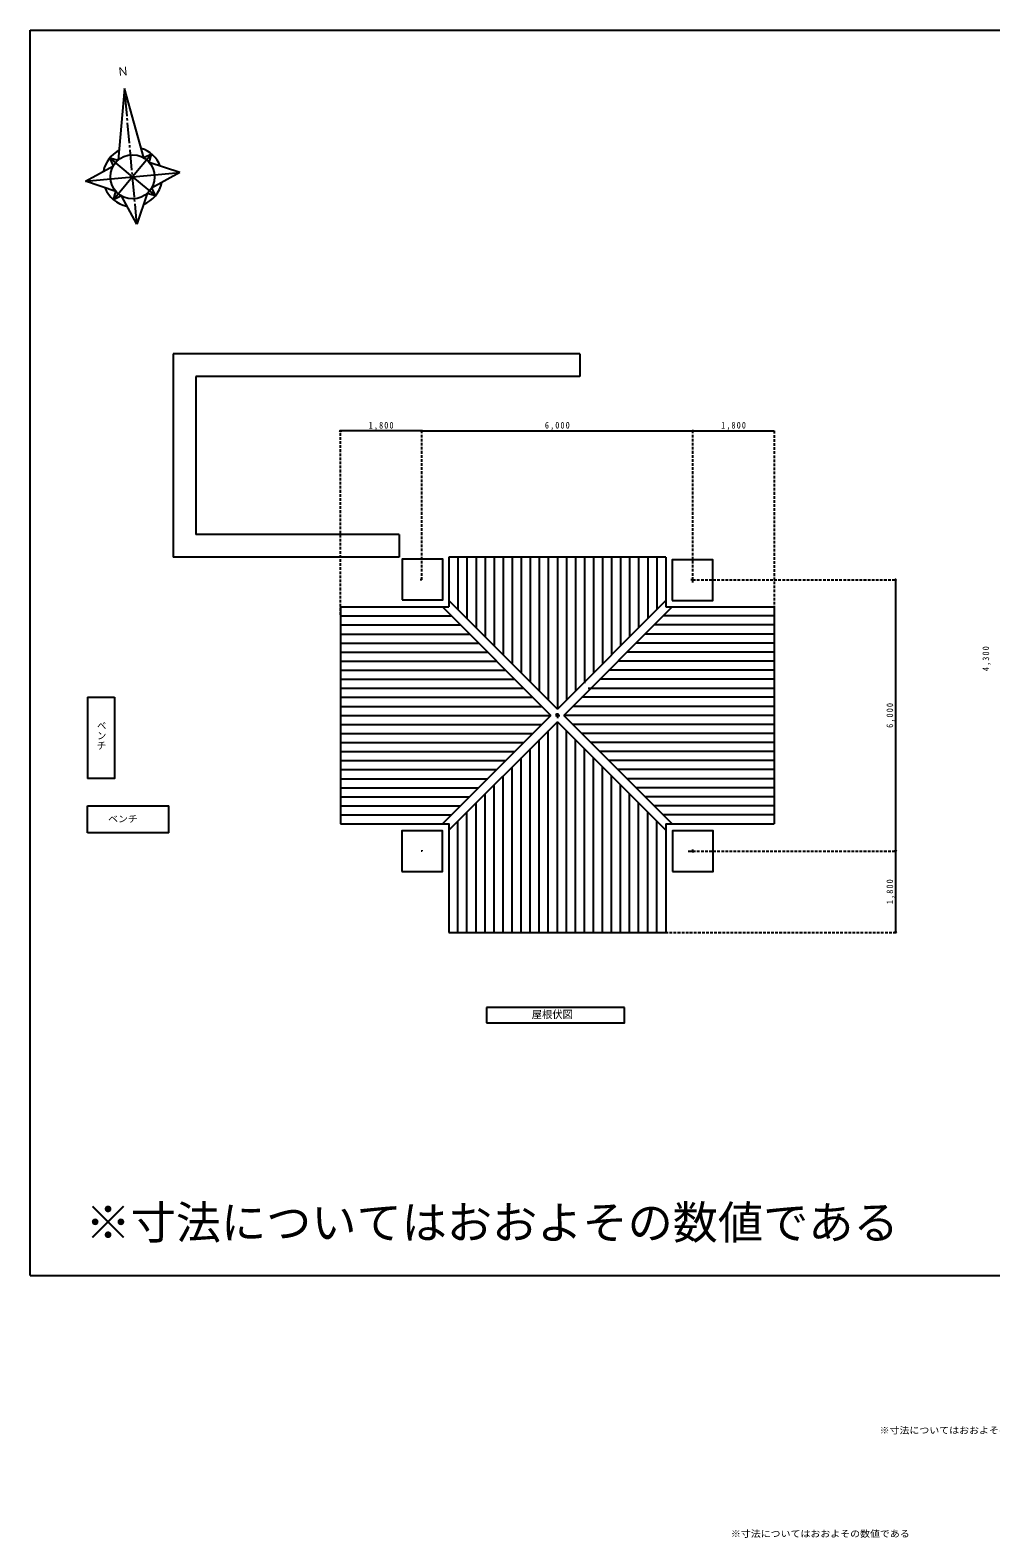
# Model space of a CAD drawing. Units: millimetres at full size, sheet at 1:50. Extents: x -203252 to 31334, y -69111 to 25373.
# Drawn here: x -19125 to 2139, y -19653 to 13700 of the extents above; entities that cross this region are included whole.
import ezdxf
from ezdxf.enums import TextEntityAlignment as Align

# ---------------------------------------------------------------- set-up
doc = ezdxf.new("R2010")
doc.units = ezdxf.units.MM
doc.header["$LTSCALE"] = 50
doc.header["$PDMODE"] = 32
doc.header["$PDSIZE"] = 25
doc.linetypes.add('CHAIN2', pattern=[12, 9, -1, 1, -1])
doc.linetypes.add('DASHED1', pattern=[1.8, 1.2, -0.6])
for name, color, linetype in [('2-1', 7, 'Continuous'), ('2-A', 7, 'Continuous'), ('6-1', 7, 'Continuous'), ('F-2', 7, 'Continuous')]:
    doc.layers.add(name, color=color, linetype=linetype)
doc.styles.add('@ＭＳ ゴシック', font='')
doc.styles.add('ＭＳ ゴシック', font='')
doc.styles.get('@ＭＳ ゴシック').set_extended_font_data('@MS Gothic')
doc.styles.get('ＭＳ ゴシック').set_extended_font_data('MS Gothic')

msp = doc.modelspace()

# ---------------------------------------------------------------- linework, layer by layer
at = {"layer": '2-1'}
for p, q in [((-17036.18, 12406.26), (-17177.36, 10823.28)), ((-16609.93, 10875.21), (-17036.18, 12406.26)), ((-17902.4, 10358.63), (-17278.4, 10701.9)), ((-16857.51, 10454.3), (-17362.16, 10874.35)), ((-17362.16, 10874.35), (-17177.36, 10823.28)), ((-17278.4, 10701.9), (-17362.16, 10874.35)), ((-16437.47, 10958.97), (-16857.51, 10454.3)), ((-16437.47, 10958.97), (-16609.93, 10875.21)), ((-16488.52, 10774.16), (-16437.47, 10958.97)), ((-15812.62, 10549.96), (-16488.52, 10774.17)), ((-17902.4, 10358.63), (-15812.62, 10549.96)), ((-17226.46, 10134.4), (-17902.4, 10358.64)), ((-16857.51, 10454.3), (-17277.51, 9949.6)), ((-16857.51, 10454.3), (-16352.8, 10034.3)), ((-15812.62, 10549.96), (-16436.56, 10206.77)), ((-17277.51, 9949.6), (-17226.46, 10134.4)), ((-17105.05, 10033.36), (-17277.51, 9949.6)), ((-16761.78, 9409.4), (-17105.05, 10033.36)), ((-16537.58, 10085.36), (-16761.78, 9409.4)), ((-16352.8, 10034.3), (-16537.59, 10085.36)), ((-16436.56, 10206.77), (-16352.8, 10034.3))]:
    msp.add_line(p, q, dxfattribs=at)
at = {"layer": '2-1', "color": 4, "linetype": 'CHAIN2'}
msp.add_line((-16761.78, 9409.4), (-17036.19, 12406.26), dxfattribs=at)
at = {"layer": '2-1'}
msp.add_circle((-16857.51, 10454.3), 488.32, dxfattribs=at)
for start, end in [(117.25632, 169.06981), (21.38997, 73.20091), (201.39087, 259.07495), (291.39459, 349.07397)]:
    msp.add_arc((-16857.51, 10454.3), 656.59, start, end, dxfattribs=at)
msp.add_point((-16857.51, 10454.3), dxfattribs=at)
at = {"layer": '2-A'}
for p, q in [((-6956.31, 6541.03), (-15956.31, 6541.03)), ((-15956.31, 6541.03), (-15956.31, 2041.03)), ((-6956.31, 6541.03), (-6956.31, 6041.03)), ((-6956.31, 6041.03), (-15456.31, 6041.03)), ((-15456.31, 6041.03), (-15456.31, 2541.03)), ((-10456.31, 4833.97), (-12256.31, 4833.97)), ((-10456.31, 4833.97), (-4456.31, 4833.97)), ((-4456.31, 4833.97), (-2656.31, 4833.97)), ((-10956.31, 2541.03), (-15456.31, 2541.03)), ((-10956.31, 2541.03), (-10956.31, 2041.03)), ((-10956.31, 2041.03), (-15956.31, 2041.03)), ((-5056.31, 2041.03), (-9856.31, 2041.03)), ((-9856.31, 2041.03), (-9856.31, 941.03)), ((-9656.31, 2041.03), (-9656.31, 882.45)), ((-9456.31, 2041.03), (-9456.31, 682.45)), ((-9256.31, 2041.03), (-9256.31, 482.45)), ((-9056.31, 2041.03), (-9056.31, 282.45)), ((-8856.31, 2041.03), (-8856.31, 82.45)), ((-8656.31, 2041.03), (-8656.31, -117.55)), ((-8456.31, 2041.03), (-8456.31, -317.55)), ((-8256.31, 2041.03), (-8256.31, -517.55)), ((-8056.31, 2041.03), (-8056.31, -717.55)), ((-7856.31, 2041.03), (-7856.31, -917.55)), ((-7656.31, 2041.03), (-7656.31, -1117.55)), ((-7456.31, 2041.03), (-7456.31, -1317.55)), ((-7256.31, 2041.03), (-7256.31, -1117.55)), ((-7056.31, 2041.03), (-7056.31, -917.55)), ((-6856.31, 2041.03), (-6856.31, -742.87)), ((-6656.31, 2041.03), (-6656.31, -517.55)), ((-6456.31, 2041.03), (-6456.31, -317.55)), ((-6256.31, 2041.03), (-6256.31, -117.55)), ((-6056.31, 2041.03), (-6056.31, 82.45)), ((-5856.31, 2041.03), (-5856.31, 282.45)), ((-5656.31, 2041.03), (-5656.31, 482.45)), ((-5456.31, 2041.03), (-5456.31, 682.45)), ((-5256.31, 2041.03), (-5256.31, 882.45)), ((-5056.31, 2041.03), (-5056.31, 941.03)), ((-4456.31, 1541.03), (-4498.17, 1541.03)), ((-4456.31, 1482.26), (-4456.31, 1541.03)), ((28.18, 1541.03), (28.18, -4458.97)), ((-9856.31, 1082.45), (-7456.31, -1317.55)), ((-5056.31, 1082.45), (-7456.31, -1317.55)), ((-12256.31, 951.55), (-12256.31, -3858.97)), ((-12256.31, 941.03), (-9856.31, 941.03)), ((-12256.31, 741.03), (-9797.74, 741.03)), ((-9997.74, 941.03), (-7597.74, -1458.97)), ((-4914.89, 941.03), (-7314.89, -1458.97)), ((-2656.31, 741.03), (-5114.89, 741.03)), ((-5056.31, 941.03), (-2656.31, 941.03)), ((-2656.31, 941.03), (-2656.31, -3858.97)), ((-12256.31, 541.03), (-9597.74, 541.03)), ((-12256.31, 341.03), (-9397.74, 341.03)), ((-2656.31, 341.03), (-5514.89, 341.03)), ((-2656.31, 541.03), (-5314.89, 541.03)), ((-12256.31, 141.03), (-9197.74, 141.03)), ((-2656.31, 141.03), (-5714.89, 141.03)), ((-12256.31, -58.97), (-8997.74, -58.97)), ((-12256.31, -258.97), (-8797.74, -258.97)), ((-2656.31, -258.97), (-6114.89, -258.97)), ((-2656.31, -58.97), (-5914.89, -58.97)), ((-12256.31, -458.97), (-8597.74, -458.97)), ((-12256.31, -658.97), (-8397.74, -658.97)), ((-2656.31, -658.97), (-6514.89, -658.97)), ((-2656.31, -458.97), (-6314.89, -458.97)), ((-12256.31, -858.97), (-8197.74, -858.97)), ((-6770.51, -858.97), (-2656.31, -858.97)), ((-17856.31, -1056.01), (-17256.31, -1056.01)), ((-17856.31, -1056.01), (-17856.31, -2856.01)), ((-12256.31, -1058.97), (-7997.74, -1058.97)), ((-12256.31, -1258.97), (-7797.74, -1258.97)), ((-2656.31, -1258.97), (-7114.89, -1258.97)), ((-2656.31, -1058.97), (-6914.89, -1058.97)), ((-12256.31, -1458.97), (-7597.74, -1458.97)), ((-12256.31, -1658.97), (-7797.74, -1658.97)), ((-9997.74, -3858.97), (-7597.74, -1458.97)), ((-9856.31, -4000.39), (-7456.31, -1600.39)), ((-7499.14, -1416.15), (-7437.78, -1477.51)), ((-7497.12, -1458.97), (-7400.88, -1458.97)), ((-7430.24, -1432.9), (-7484.37, -1487.03)), ((-7456.31, -1406.92), (-7456.31, -1518.95)), ((-7456.31, -1458.97), (-7456.31, -1488.72)), ((-7456.31, -1458.97), (-7410.5, -1458.97)), ((-7456.31, -6258.97), (-7456.31, -1600.39)), ((-5056.31, -4000.39), (-7456.31, -1600.39)), ((-2656.31, -1458.97), (-7314.89, -1458.97)), ((-4914.89, -3858.97), (-7314.89, -1458.97)), ((-2656.31, -1658.97), (-7114.89, -1658.97)), ((-12256.31, -1858.97), (-7997.74, -1858.97)), ((-7856.31, -6258.97), (-7856.31, -2000.39)), ((-7656.31, -6258.97), (-7656.31, -1800.39)), ((-7256.31, -6258.97), (-7256.31, -1800.39)), ((-7056.31, -6258.97), (-7056.31, -2000.39)), ((-2656.31, -1858.97), (-6914.89, -1858.97)), ((-12256.31, -2058.97), (-8197.74, -2058.97)), ((-12256.31, -2258.97), (-8397.74, -2258.97)), ((-8056.31, -6258.97), (-8056.31, -2200.39)), ((-6856.31, -6258.97), (-6856.31, -2200.39)), ((-2656.31, -2058.97), (-6714.89, -2058.97)), ((-2656.31, -2258.97), (-6514.89, -2258.97)), ((-12256.31, -2458.97), (-8597.74, -2458.97)), ((-12256.31, -2658.97), (-8797.74, -2658.97)), ((-8456.31, -6258.97), (-8456.31, -2600.39)), ((-8256.31, -6258.97), (-8256.31, -2400.39)), ((-6656.31, -6258.97), (-6656.31, -2400.39)), ((-6456.31, -6258.97), (-6456.31, -2600.39)), ((-2656.31, -2458.97), (-6314.89, -2458.97)), ((-2656.31, -2658.97), (-6114.89, -2658.97)), ((-12256.31, -2858.97), (-8997.74, -2858.97)), ((-8856.31, -6258.97), (-8856.31, -3000.39)), ((-8656.31, -6258.97), (-8656.31, -2800.39)), ((-6256.31, -6258.97), (-6256.31, -2800.39)), ((-6056.31, -6258.97), (-6056.31, -3000.39)), ((-2656.31, -2858.97), (-5914.89, -2858.97)), ((-12256.31, -3058.97), (-9197.74, -3058.97)), ((-12256.31, -3258.97), (-9397.74, -3258.97)), ((-9056.31, -6258.97), (-9056.31, -3200.39)), ((-5856.31, -6258.97), (-5856.31, -3200.39)), ((-2656.31, -3058.97), (-5714.89, -3058.97)), ((-2656.31, -3258.97), (-5514.89, -3258.97)), ((-17856.31, -4056.01), (-17856.31, -3456.01)), ((-17856.31, -3456.01), (-16056.31, -3456.01)), ((-16056.31, -4056.01), (-16056.31, -3456.01)), ((-12256.31, -3458.97), (-9597.74, -3458.97)), ((-12256.31, -3658.97), (-9797.74, -3658.97)), ((-9456.31, -6258.97), (-9456.31, -3600.39)), ((-9256.31, -6258.97), (-9256.31, -3400.39)), ((-5656.31, -6258.97), (-5656.31, -3400.39)), ((-5456.31, -6258.97), (-5456.31, -3600.39)), ((-2656.31, -3458.97), (-5314.89, -3458.97)), ((-2656.31, -3658.97), (-5114.89, -3658.97)), ((-9656.31, -6258.97), (-9656.31, -3800.39)), ((-5256.31, -6258.97), (-5256.31, -3800.39)), ((-5056.31, -3858.97), (-2656.31, -3858.97)), ((-5056.31, -3858.97), (-5056.31, -6258.97)), ((-16056.31, -4056.01), (-17856.31, -4056.01)), ((-10456.31, -4441.76), (-10456.31, -4458.97)), ((-4561.71, -4458.97), (-4456.31, -4458.97)), ((-4456.31, -4458.97), (-4456.31, -4427.66)), ((28.18, -4458.97), (28.18, -6258.97)), ((-9856.31, -6258.97), (-5056.31, -6258.97))]:
    msp.add_line(p, q, dxfattribs=at)
at = {"layer": '2-A', "linetype": 'DASHED1'}
for p, q in [((-12256.31, 767.75), (-12256.31, 4833.97)), ((-10456.31, 1541.03), (-10456.31, 4833.97)), ((-4456.31, 1541.03), (-4456.31, 4833.97)), ((-2656.31, 4833.97), (-2656.31, 722.41)), ((-10456.31, 1541.03), (-10489.13, 1541.03)), ((-4456.31, 1541.03), (28.18, 1541.03)), ((-2656.31, 947.76), (-2656.31, 941.03)), ((-10456.31, -4458.97), (-10469.71, -4458.97)), ((-4456.31, -4458.97), (28.18, -4458.97)), ((-4456.31, -4458.97), (-4456.31, -4491.57)), ((-5153.8, -6258.97), (28.18, -6258.97)), ((-4532.97, -6258.97), (-4456.31, -6258.97))]:
    msp.add_line(p, q, dxfattribs=at)
at = {"layer": '2-A'}
for points in [[(-10887.44, 1094.64), (-9987.44, 1094.64), (-9987.44, 1994.64), (-10887.44, 1994.64)], [(-4915.62, 1082.98), (-4015.62, 1082.98), (-4015.62, 1982.98), (-4915.62, 1982.98)], [(-10899.11, -4912.17), (-9999.11, -4912.17), (-9999.11, -4012.17), (-10899.11, -4012.17)], [(-4906.31, -4908.97), (-4006.31, -4908.97), (-4006.31, -4008.97), (-4906.31, -4008.97)]]:
    msp.add_lwpolyline(points, close=True, dxfattribs=at)
for points in [[(-17256.31, -1056.01), (-17256.31, -2856.01), (-17856.31, -2856.01)], [(-12256.31, -3858.97), (-9856.31, -3858.97), (-9856.31, -6258.97)]]:
    msp.add_lwpolyline(points, dxfattribs=at)
at = {"layer": '2-A', "color": 2}
for p in [(-12256.31, 4833.97), (-10456.31, 4833.97), (-4456.31, 4833.97), (28.18, 1541.03), (28.18, -4458.97), (28.18, -6258.97)]:
    msp.add_point(p, dxfattribs=at)
at = {"layer": '6-1'}
for p, q in [((-9023.58, -7921.88), (-9023.58, -8257.87)), ((-5967.94, -7921.88), (-9023.58, -7921.88))]:
    msp.add_line(p, q, dxfattribs=at)
msp.add_lwpolyline([(-9023.58, -8257.87), (-5967.94, -8257.87), (-5967.94, -7921.88)], dxfattribs=at)
at = {"layer": 'F-2', "color": 6}
for p, q in [((-19125, 13700), (19875, 13700)), ((-19125, -13850), (-19125, 13700)), ((-19125, -13850), (19875, -13850))]:
    msp.add_line(p, q, dxfattribs=at)

# ---------------------------------------------------------------- texts
at = {"layer": '2-1', "color": 3, "style": 'ＭＳ ゴシック'}
msp.add_text('Ｎ', height=183.3, rotation=5.231, dxfattribs=at).set_placement((-17181.82, 12630.84), align=Align.BOTTOM_LEFT)
at = {"layer": '2-A', "style": '@ＭＳ ゴシック', "width": 1.1}
msp.add_text('ベンチ', height=146.6, rotation=270, dxfattribs=at).set_placement((-17664.55, -1574.2), align=Align.BOTTOM_LEFT)
at = {"layer": '2-A', "style": 'ＭＳ ゴシック', "width": 1.1}
for s, p in [('ベンチ', (-17400.65, -3867.34)), ('※寸法についてはおおよその数値である', (-322.73, -17392.14)), ('※寸法についてはおおよその数値である', (-3615.7, -19680.21))]:
    msp.add_text(s, height=146.6, dxfattribs=at).set_placement(p, align=Align.BOTTOM_LEFT)
at = {"layer": '2-A', "color": 2, "style": 'ＭＳ ゴシック'}
msp.add_text('※寸法についてはおおよその数値である', height=733.1, dxfattribs=at).set_placement((-17900.58, -13262.2), align=Align.BOTTOM_LEFT)
at = {"layer": '2-A', "char_height": 146.6, "attachment_point": 7, "style": 'ＭＳ ゴシック'}
for s, insert in [('\\T1.28;\\W0.9;1,800', (-11631.31, 4848.97)), ('\\T1.28;\\W0.9;6,000', (-7731.31, 4848.97)), ('\\T1.28;\\W0.9;1,800', (-3831.31, 4848.97))]:
    msp.add_mtext(s, dxfattribs=dict(at, insert=insert))
at = {"layer": '2-A', "char_height": 146.6, "attachment_point": 7, "rotation": 90, "style": 'ＭＳ ゴシック'}
for s, insert in [('\\T1.28;\\W0.9;4,300', (2137.7, -478.48)), ('\\T1.28;\\W0.9;6,000', (13.18, -1733.97)), ('\\T1.28;\\W0.9;1,800', (13.18, -5633.97))]:
    msp.add_mtext(s, dxfattribs=dict(at, insert=insert))
at = {"layer": '6-1', "color": 2, "style": 'ＭＳ ゴシック'}
msp.add_text('屋根伏図', height=167, dxfattribs=at).set_placement((-8023.4, -8207.11), align=Align.BOTTOM_LEFT)

doc.saveas('drawing.dxf')
